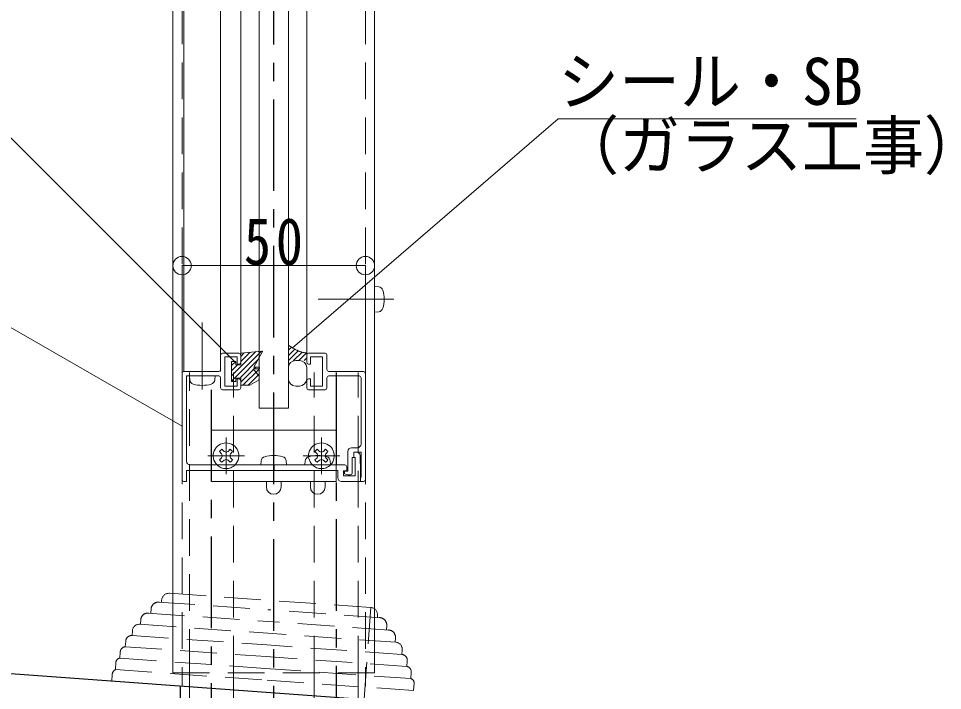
# Model space of a CAD drawing. Units: millimetres, scale not verified. Extents: x -1050 to 1050, y -742 to 742.
# Drawn here: x -649.6 to -397.7, y -231.3 to -48 of the extents above; entities that cross this region are included whole.
import ezdxf
from ezdxf.enums import TextEntityAlignment as Align

# ---------------------------------------------------------------- set-up
doc = ezdxf.new("R2010")
doc.units = ezdxf.units.MM
doc.header["$LTSCALE"] = 5
for name, pattern in [('CHAIN1', [8, 5, -1, 1, -1]), ('DASHED1', [1.8, 1.2, -0.6]), ('DASHED2', [3, 2, -1])]:
    doc.linetypes.add(name, pattern=pattern)
doc.layers.add('0-0_通り芯', color=7, linetype='CHAIN1')
doc.layers.add('0-1_躯体', color=134, linetype='Continuous')
for name, color, linetype, lineweight in [('0-3_寸法', 54, 'Continuous', 20), ('0-4_手摺部材', 92, 'Continuous', 20), ('0-6_パネル', 4, 'Continuous', 20), ('0-7_ガラス', 6, 'Continuous', 20), ('0-8_その他', 11, 'Continuous', 20), ('0-9_文字', 3, 'Continuous', 20), ('0-A_支柱', 6, 'Continuous', 20), ('0-B_足元', 4, 'Continuous', 20)]:
    doc.layers.add(name, color=color, linetype=linetype, lineweight=lineweight)
doc.styles.add('ＭＳ ゴシック', font='')
doc.styles.get('ＭＳ ゴシック').set_extended_font_data('MS Gothic')

# ---------------------------------------------------------------- blocks, each defined once
blk = doc.blocks.new('dimension_origin')
at = {"color": 0, "linetype": 'Continuous', "lineweight": -2}
blk.add_circle((0, 0), 1.25, dxfattribs=at)

msp = doc.modelspace()

# ---------------------------------------------------------------- linework, layer by layer
at = {"layer": '0-0_通り芯'}
for p, q in [((-580, -415.053), (-580, 507.012)), ((-597, -374.293), (-597, -144.582)), ((-563, -144.582), (-563, -374.293))]:
    msp.add_line(p, q, dxfattribs=at)
at = {"layer": '0-0_通り芯', "linetype": 'DASHED1'}
msp.add_line((-580, -169.793), (-580, -171.293), dxfattribs=at)
at = {"layer": '0-1_躯体'}
msp.add_line((-605.5, -230.13), (-605.5, -334.486), dxfattribs=at)
msp.add_lwpolyline([(-479.978, -239.293), (-675.508, -225.02), (-690, -238.803)], dxfattribs=at)
at = {"layer": '0-3_寸法'}
for p, q in [((-605, -115.411), (-605, -138.555)), ((-605, -115.411), (-555, -115.411)), ((-555, -115.411), (-555, -138.555)), ((-602.902, -146.612), (-603, -145.493)), ((-603, -145.493), (-596, -145.493)), ((-596.098, -146.612), (-596, -145.493))]:
    msp.add_line(p, q, dxfattribs=at)
at = {"layer": '0-3_寸法', "linetype": 'CHAIN1'}
msp.add_line((-599.5, -149.178), (-599.5, -130.927), dxfattribs=at)
at = {"layer": '0-3_寸法'}
for centre, radius, start, end in [((-601.607, -146.499), 1.3, 185, 254.11915), ((-599.5, -139.093), 9, 254.11915, 285.88085), ((-597.393, -146.499), 1.3, 285.88085, 355)]:
    msp.add_arc(centre, radius, start, end, dxfattribs=at)
at = {"layer": '0-4_手摺部材'}
for p, q in [((-594.5, -139.793), (-594.5, -143.793)), ((-594, -139.293), (-589.5, -139.293)), ((-593.3, -140.293), (-590, -140.293)), ((-590, -140.293), (-590, -142.293)), ((-589, -139.793), (-589, -141.793)), ((-571, -141.793), (-571, -139.793)), ((-570.5, -139.293), (-566, -139.293)), ((-566.7, -140.293), (-570, -140.293)), ((-566.7, -140.293), (-566.7, -148.293)), ((-565.5, -139.793), (-565.5, -143.793)), ((-590, -142.293), (-589.5, -142.293)), ((-605, -144.793), (-605, -173.793)), ((-604.5, -144.293), (-595, -144.293)), ((-603.8, -145.493), (-595, -145.493)), ((-603.8, -168.793), (-603.8, -145.493)), ((-594.5, -145.993), (-594.5, -148.793)), ((-565.5, -145.993), (-565.5, -148.793)), ((-565, -144.293), (-555.5, -144.293)), ((-565, -145.493), (-556.7, -145.493)), ((-556.2, -145.993), (-556.2, -164.093)), ((-555, -144.793), (-555, -173.793)), ((-590, -146.293), (-590, -148.293)), ((-590, -146.293), (-589.5, -146.293)), ((-589, -146.793), (-589, -148.793)), ((-571, -148.793), (-571, -146.793)), ((-570.5, -146.293), (-570, -146.293)), ((-570, -146.293), (-570, -148.293)), ((-570, -148.293), (-566.7, -148.293)), ((-594, -149.293), (-589.5, -149.293)), ((-566, -149.293), (-570.5, -149.293)), ((-594.195, -166.747), (-594.766, -166.157)), ((-593.545, -166.097), (-594.136, -165.527)), ((-593.545, -166.097), (-593, -166.296)), ((-592.455, -166.097), (-593, -166.296)), ((-592.455, -166.097), (-591.864, -165.527)), ((-591.805, -166.747), (-591.234, -166.157)), ((-568.195, -166.747), (-568.766, -166.157)), ((-567.545, -166.097), (-568.136, -165.527)), ((-567.545, -166.097), (-567, -166.296)), ((-566.455, -166.097), (-567, -166.296)), ((-566.455, -166.097), (-565.864, -165.527)), ((-565.805, -166.747), (-565.234, -166.157)), ((-559.8, -166.093), (-559.8, -171.493)), ((-558.8, -165.093), (-557.2, -165.093)), ((-594.195, -167.837), (-594.766, -168.429)), ((-594.195, -166.747), (-593.997, -167.293)), ((-594.195, -167.838), (-593.997, -167.293)), ((-593.545, -168.488), (-594.136, -169.059)), ((-593.545, -168.488), (-593, -168.29)), ((-592.455, -168.488), (-593, -168.29)), ((-592.455, -168.488), (-591.864, -169.059)), ((-591.805, -166.747), (-592.003, -167.293)), ((-591.805, -167.838), (-592.003, -167.293)), ((-591.805, -167.838), (-591.234, -168.429)), ((-583.402, -168.674), (-583.5, -169.793)), ((-576.598, -168.674), (-576.5, -169.793)), ((-571.402, -168.674), (-571.5, -169.793)), ((-568.195, -167.837), (-568.766, -168.429)), ((-568.195, -166.747), (-567.997, -167.293)), ((-568.195, -167.838), (-567.997, -167.293)), ((-567.545, -168.488), (-568.136, -169.059)), ((-567.545, -168.488), (-567, -168.29)), ((-566.455, -168.488), (-567, -168.29)), ((-566.455, -168.488), (-565.864, -169.059)), ((-565.805, -166.747), (-566.003, -167.293)), ((-565.805, -167.838), (-566.003, -167.293)), ((-565.805, -167.838), (-565.234, -168.429)), ((-564.598, -168.674), (-564.5, -169.793)), ((-558.6, -167.793), (-558.2, -167.793)), ((-558.6, -167.793), (-558.6, -171.993)), ((-558.2, -166.293), (-558.2, -167.793)), ((-558.2, -166.293), (-556.2, -166.293)), ((-558.2, -166.293), (-558.2, -167.793)), ((-558.2, -166.293), (-557.464, -166.293)), ((-558.2, -167.793), (-557.8, -167.793)), ((-557.8, -167.793), (-557.8, -172.793)), ((-556.3, -171.693), (-556.464, -167.256)), ((-556.2, -166.293), (-556.2, -173.093)), ((-603.8, -171.293), (-603.8, -174.293)), ((-603.8, -171.293), (-562.5, -171.293)), ((-602.8, -169.793), (-560.6, -169.793)), ((-563, -174.293), (-563, -171.293)), ((-562.5, -171.293), (-562.5, -173.293)), ((-560.1, -170.293), (-560.1, -171.393)), ((-561, -171.393), (-561, -172.793)), ((-561, -171.393), (-560.1, -171.393)), ((-561, -172.793), (-557.8, -172.793)), ((-560.7, -171.493), (-560.7, -172.193)), ((-560.7, -171.493), (-559.8, -171.493)), ((-560.7, -172.193), (-559.8, -172.493)), ((-559.8, -172.493), (-559.1, -172.493)), ((-556.3, -171.693), (-556.3, -174.293)), ((-556.3, -173.093), (-556.3, -174.293)), ((-556.3, -173.093), (-556.2, -173.093)), ((-604.5, -174.293), (-603.8, -174.293)), ((-582, -174.293), (-582, -175.793)), ((-578, -174.293), (-578, -175.793)), ((-570, -174.293), (-570, -175.793)), ((-566, -174.293), (-566, -175.793)), ((-561.5, -174.293), (-556.3, -174.293)), ((-556.3, -174.293), (-555.5, -174.293))]:
    msp.add_line(p, q, dxfattribs=at)
at = {"layer": '0-4_手摺部材', "linetype": 'CHAIN1'}
for p, q in [((-593, -162.293), (-593, -169.793)), ((-567, -162.293), (-567, -169.793)), ((-598, -167.293), (-588, -167.293)), ((-572, -167.293), (-562, -167.293)), ((-593, -171.293), (-593, -172.293)), ((-567, -171.293), (-567, -172.293))]:
    msp.add_line(p, q, dxfattribs=at)
at = {"layer": '0-4_手摺部材', "linetype": 'DASHED1'}
for p, q in [((-597, -169.793), (-597, -171.293)), ((-593, -169.793), (-593, -171.293)), ((-567, -169.793), (-567, -171.293)), ((-563, -171.293), (-563, -169.793))]:
    msp.add_line(p, q, dxfattribs=at)
at = {"layer": '0-4_手摺部材'}
for points in [[(-593.3, -140.293), (-593.3, -148.293), (-590, -148.293)], [(-570.5, -142.293), (-570, -142.293), (-570, -140.293)], [(-563, -169.793), (-563, -160.293), (-597, -160.293), (-597, -169.793)], [(-597, -171.293), (-597, -174.293), (-580.903, -174.293), (-563, -174.293)]]:
    msp.add_lwpolyline(points, dxfattribs=at)
for centre, radius, start, end in [((-594, -139.793), 0.5, 90, 180), ((-589.5, -139.793), 0.5, 0, 90), ((-570.5, -139.793), 0.5, 90, 180), ((-566, -139.793), 0.5, 0, 90), ((-589.5, -141.793), 0.5, 270, 360), ((-570.5, -141.793), 0.5, 180, 270), ((-604.5, -144.793), 0.5, 90, 180), ((-595, -143.793), 0.5, 270, 360), ((-595, -145.993), 0.5, 0, 90), ((-565, -143.793), 0.5, 180, 270), ((-565, -145.993), 0.5, 90, 180), ((-556.7, -145.993), 0.5, 0, 90), ((-555.5, -144.793), 0.5, 0, 90), ((-589.5, -146.793), 0.5, 0, 90), ((-570.5, -146.793), 0.5, 90, 180), ((-594, -148.793), 0.5, 180, 270), ((-589.5, -148.793), 0.5, 270, 360), ((-570.5, -148.793), 0.5, 180, 270), ((-566, -148.793), 0.5, 270, 360), ((-593, -167.293), 3.5, 314.41531, 225.58469), ((-593, -167.293), 2.1, 122.7575, 147.2425), ((-593, -167.293), 2.1, 32.7575, 57.2425), ((-567, -167.293), 3.5, 314.41531, 225.58469), ((-567, -167.293), 2.1, 122.7575, 147.2425), ((-567, -167.293), 2.1, 32.7575, 57.2425), ((-558.8, -166.093), 1, 90, 180), ((-557.2, -164.093), 1, 270, 360), ((-593, -167.293), 2.1, 212.74607, 237.2425), ((-593, -167.293), 2.1, 302.7575, 327.2425), ((-582.107, -168.787), 1.3, 105.88085, 175), ((-580, -176.193), 9, 74.11915, 105.88085), ((-577.893, -168.787), 1.3, 5, 74.11915), ((-570.107, -168.787), 1.3, 105.88085, 175), ((-568, -176.193), 9, 74.11915, 105.88085), ((-567, -167.293), 2.1, 212.74607, 237.2425), ((-567, -167.293), 2.1, 302.7575, 327.2425), ((-565.893, -168.787), 1.3, 5, 74.11915), ((-557.464, -167.293), 1, 2.1211, 90), ((-602.8, -168.793), 1, 180, 270), ((-560.6, -170.293), 0.5, 0, 90), ((-604.5, -173.793), 0.5, 180, 270), ((-561.5, -173.293), 1, 180, 270), ((-559.1, -171.993), 0.5, 270, 360), ((-555.5, -173.793), 0.5, 270, 360), ((-580, -175.793), 2, 180, 270), ((-580, -175.793), 2, 270, 360), ((-568, -175.793), 2, 180, 270), ((-568, -175.793), 2, 270, 360)]:
    msp.add_arc(centre, radius, start, end, dxfattribs=at)
at = {"layer": '0-4_手摺部材', "linetype": 'DASHED1'}
for centre in [(-593, -167.293), (-567, -167.293)]:
    msp.add_arc(centre, 3.5, 225.58469, 314.41531, dxfattribs=at)
at = {"layer": '0-6_パネル'}
for p, q in [((-604.5, -144.293), (-604.5, 132.854)), ((-594.5, 132.854), (-594.5, -144.293))]:
    msp.add_line(p, q, dxfattribs=at)
at = {"layer": '0-7_ガラス'}
for p, q in [((-584, 132.854), (-584, -154.293)), ((-576, -154.293), (-576, 132.854)), ((-584, -154.293), (-576, -154.293))]:
    msp.add_line(p, q, dxfattribs=at)
at = {"layer": '0-8_その他'}
for p, q in [((-576, -141.293), (-576, -137.137)), ((-576, -138.484), (-575.177, -137.661)), ((-576, -139.898), (-574.29, -138.188)), ((-591.5, -146.913), (-583.311, -138.724)), ((-591.5, -145.499), (-584.883, -138.881)), ((-583.192, -138.712), (-589, -139.293)), ((-589, -141.584), (-586.454, -139.038)), ((-589, -140.17), (-588.025, -139.195)), ((-589, -139.293), (-589, -142.493)), ((-585.386, -143.143), (-583.094, -138.859)), ((-575.981, -141.293), (-573.346, -138.659)), ((-574.566, -141.293), (-572.29, -139.017)), ((-573.152, -141.293), (-571.128, -139.269)), ((-571.738, -141.293), (-571, -140.555)), ((-571, -141.293), (-571, -139.293)), ((-591.5, -141.543), (-591.5, -147.043)), ((-590.3, -141.543), (-591.5, -141.543)), ((-591.5, -142.67), (-590.373, -141.543)), ((-591.5, -144.084), (-589.908, -142.493)), ((-590.3, -141.543), (-590.3, -142.493)), ((-590.3, -142.493), (-589, -142.493)), ((-589.266, -146.093), (-584.316, -141.143)), ((-585.6, -143.543), (-584, -145.543)), ((-584, -143.543), (-585.6, -143.543)), ((-584, -143.143), (-585.386, -143.143)), ((-583.9, -143.243), (-583.9, -143.443)), ((-576, -146.293), (-576, -143.293)), ((-574, -141.293), (-573, -141.293)), ((-571, -143.293), (-571, -146.293)), ((-590.3, -146.093), (-589, -146.093)), ((-589, -146.093), (-589, -147.893)), ((-588.387, -148.043), (-584, -143.656)), ((-586.973, -148.043), (-584, -145.07)), ((-584, -146.543), (-584, -145.543)), ((-586.5, -148.043), (-588.85, -148.043)), ((-586.5, -148.043), (-584, -146.543)), ((-584.147, -146.631), (-584, -146.484)), ((-573, -148.293), (-574, -148.293))]:
    msp.add_line(p, q, dxfattribs=at)
for points in [[(-571, -139.293), (-571.016, -139.29), (-571.063, -139.281), (-571.14, -139.267), (-571.245, -139.247), (-571.375, -139.222), (-571.527, -139.192), (-571.696, -139.157), (-571.879, -139.117), (-572.071, -139.073), (-572.267, -139.023), (-572.461, -138.97), (-572.648, -138.914), (-572.824, -138.857), (-572.983, -138.802), (-573.12, -138.75), (-573.232, -138.706), (-573.314, -138.672), (-573.365, -138.651), (-573.382, -138.643), (-573.399, -138.636), (-573.45, -138.614), (-573.533, -138.576), (-573.647, -138.523), (-573.79, -138.454), (-573.956, -138.369), (-574.144, -138.269), (-574.347, -138.157), (-574.56, -138.035), (-574.778, -137.906), (-574.993, -137.775), (-575.201, -137.646), (-575.394, -137.525), (-575.568, -137.414), (-575.718, -137.319), (-575.839, -137.241), (-575.927, -137.184), (-575.982, -137.149), (-576, -137.137)], [(-589, -147.241), (-585.302, -143.543), (-584.902, -143.143)], [(-590.3, -146.093), (-590.3, -147.043), (-591.5, -147.043)]]:
    msp.add_lwpolyline(points, dxfattribs=at)
for centre, radius, start, end in [((-588.8, -139.474), 0.2, 95.71059, 180), ((-583.182, -138.812), 0.1, 331.84892, 95.71059), ((-584, -143.243), 0.1, 0, 90), ((-584, -143.443), 0.1, 270, 360), ((-574, -143.293), 2, 90, 180), ((-573, -143.293), 2, 360, 90), ((-588.85, -147.893), 0.15, 180, 270), ((-574, -146.293), 2, 180, 270), ((-573, -146.293), 2, 270, 360)]:
    msp.add_arc(centre, radius, start, end, dxfattribs=at)
at = {"layer": '0-9_文字'}
for points in [[(-574.918, -137.821), (-502.5, -75.41), (-421.25, -75.41)], [(-590.3, -141.898), (-652.5, -79.698), (-732.5, -79.698)], [(-605, -159.25), (-652.5, -131.826), (-700, -131.826)]]:
    msp.add_lwpolyline(points, dxfattribs=at)
at = {"layer": '0-A_支柱'}
for p, q in [((-607.5, -226.529), (-607.5, 132.854)), ((-589, -139.293), (-589, 132.854)), ((-571, -139.293), (-571, 132.854)), ((-552.5, -226.529), (-552.5, 132.854))]:
    msp.add_line(p, q, dxfattribs=at)
at = {"layer": '0-A_支柱', "linetype": 'DASHED2'}
msp.add_line((-607.5, -226.529), (-552.5, -226.529), dxfattribs=at)
at = {"layer": '0-B_足元', "linetype": 'DASHED2'}
for p, q in [((-605, 120), (-605, -230.167)), ((-555, 120), (-555, -230.167)), ((-603, -224.582), (-603, -144.582)), ((-591, -226.423), (-591, -144.582)), ((-569, -226.423), (-569, -144.582)), ((-557, -226.423), (-557, -144.582)), ((-608.432, -204.811), (-580.999, -206.736)), ((-613.452, -209.069), (-613.536, -210.267)), ((-611.497, -207.202), (-581.181, -209.33)), ((-610.567, -206.666), (-610.609, -207.264)), ((-553.567, -208.662), (-580.999, -206.736)), ((-555.318, -233.601), (-553.567, -208.662)), ((-614.298, -210.213), (-581.405, -212.522)), ((-550.866, -211.458), (-581.181, -209.33)), ((-551.712, -210.797), (-551.754, -211.396)), ((-616.604, -213.256), (-581.629, -215.711)), ((-616.264, -212.073), (-616.348, -213.274)), ((-548.512, -214.831), (-581.405, -212.522)), ((-549.191, -213.581), (-549.275, -214.778)), ((-618.541, -215.032), (-618.632, -216.325)), ((-618.632, -216.325), (-581.854, -218.907)), ((-546.655, -218.166), (-581.629, -215.711)), ((-620.362, -217.969), (-620.461, -219.377)), ((-545.076, -221.488), (-581.854, -218.907)), ((-546.826, -216.948), (-546.911, -218.148)), ((-621.842, -220.857), (-621.958, -222.509)), ((-620.461, -219.377), (-582.076, -222.072)), ((-544.985, -220.196), (-545.076, -221.488)), ((-623.019, -223.593), (-623.162, -225.631)), ((-621.957, -222.507), (-582.302, -225.291)), ((-543.691, -224.767), (-582.076, -222.072)), ((-543.592, -223.359), (-543.691, -224.767)), ((-623.162, -225.631), (-582.526, -228.483)), ((-542.646, -228.075), (-582.302, -225.291)), ((-542.53, -226.424), (-542.646, -228.077)), ((-624.013, -226.847), (-624.148, -228.769)), ((-541.89, -231.336), (-582.526, -228.483)), ((-541.747, -229.298), (-541.89, -231.336))]:
    msp.add_line(p, q, dxfattribs=at)
at = {"layer": '0-B_足元'}
for p, q in [((-551.381, -121.18), (-552.5, -121.082)), ((-552.5, -121.082), (-552.5, -128.082)), ((-551.381, -127.984), (-552.5, -128.082)), ((-603, -326.992), (-603, -224.582)), ((-591, -224.582), (-591, -326.992)), ((-569, -326.992), (-569, -224.582)), ((-557, -224.582), (-557, -326.992))]:
    msp.add_line(p, q, dxfattribs=at)
at = {"layer": '0-B_足元', "linetype": 'CHAIN1'}
msp.add_line((-547.28, -124.582), (-567.895, -124.582), dxfattribs=at)
at = {"layer": '0-B_足元'}
for centre, radius, start, end in [((-551.494, -122.475), 1.3, 15.88085, 85), ((-558.9, -124.582), 9, 344.11915, 15.88085), ((-551.494, -126.689), 1.3, 275, 344.11915)]:
    msp.add_arc(centre, radius, start, end, dxfattribs=at)
at = {"layer": '0-B_足元', "linetype": 'DASHED2'}
for centre, radius, start, end in [((-608.572, -206.806), 2, 85.9842, 175.9842), ((-611.414, -209.256), 2.047, 82.54555, 174.78051), ((-553.707, -210.657), 2, 355.9842, 85.9842), ((-614.312, -212.167), 1.954, 82.55488, 177.23943), ((-551.235, -213.48), 2.047, 357.18789, 89.42286), ((-616.681, -215.116), 1.862, 87.62895, 177.4232), ((-618.701, -217.984), 1.661, 87.60695, 179.47483), ((-548.772, -216.769), 1.954, 354.72897, 89.41353), ((-546.839, -220.019), 1.862, 354.54521, 84.33946), ((-620.361, -220.854), 1.48, 93.85965, 180.09641), ((-545.239, -223.142), 1.661, 352.49357, 84.36145), ((-621.812, -223.71), 1.212, 96.90522, 174.44563), ((-622.563, -226.956), 1.455, 114.32045, 175.69476), ((-543.996, -226.215), 1.48, 351.872, 78.10875), ((-542.959, -229.246), 1.212, 357.52277, 75.06318)]:
    msp.add_arc(centre, radius, start, end, dxfattribs=at)

# ---------------------------------------------------------------- block references
at = {"layer": '0-3_寸法', "xscale": 2, "yscale": 2, "rotation": 180}
msp.add_blockref('dimension_origin', (-605, -115.411), dxfattribs=at)
at = {"layer": '0-3_寸法', "xscale": 2, "yscale": 2}
msp.add_blockref('dimension_origin', (-555, -115.411), dxfattribs=at)

# ---------------------------------------------------------------- texts
at = {"layer": '0-3_寸法', "insert": (-588.125, -115.411), "char_height": 12.83, "attachment_point": 7, "style": 'ＭＳ ゴシック'}
msp.add_mtext('\\T1.17;\\W0.85;50', dxfattribs=at)
at = {"layer": '0-9_文字', "style": 'ＭＳ ゴシック', "width": 0.95}
for s, p in [('シール・SB', (-502.5, -75.41)), ('（ガラス工事）', (-502.5, -92.91))]:
    msp.add_text(s, height=12.83, dxfattribs=at).set_placement(p, align=Align.BOTTOM_LEFT)

doc.saveas('drawing.dxf')
